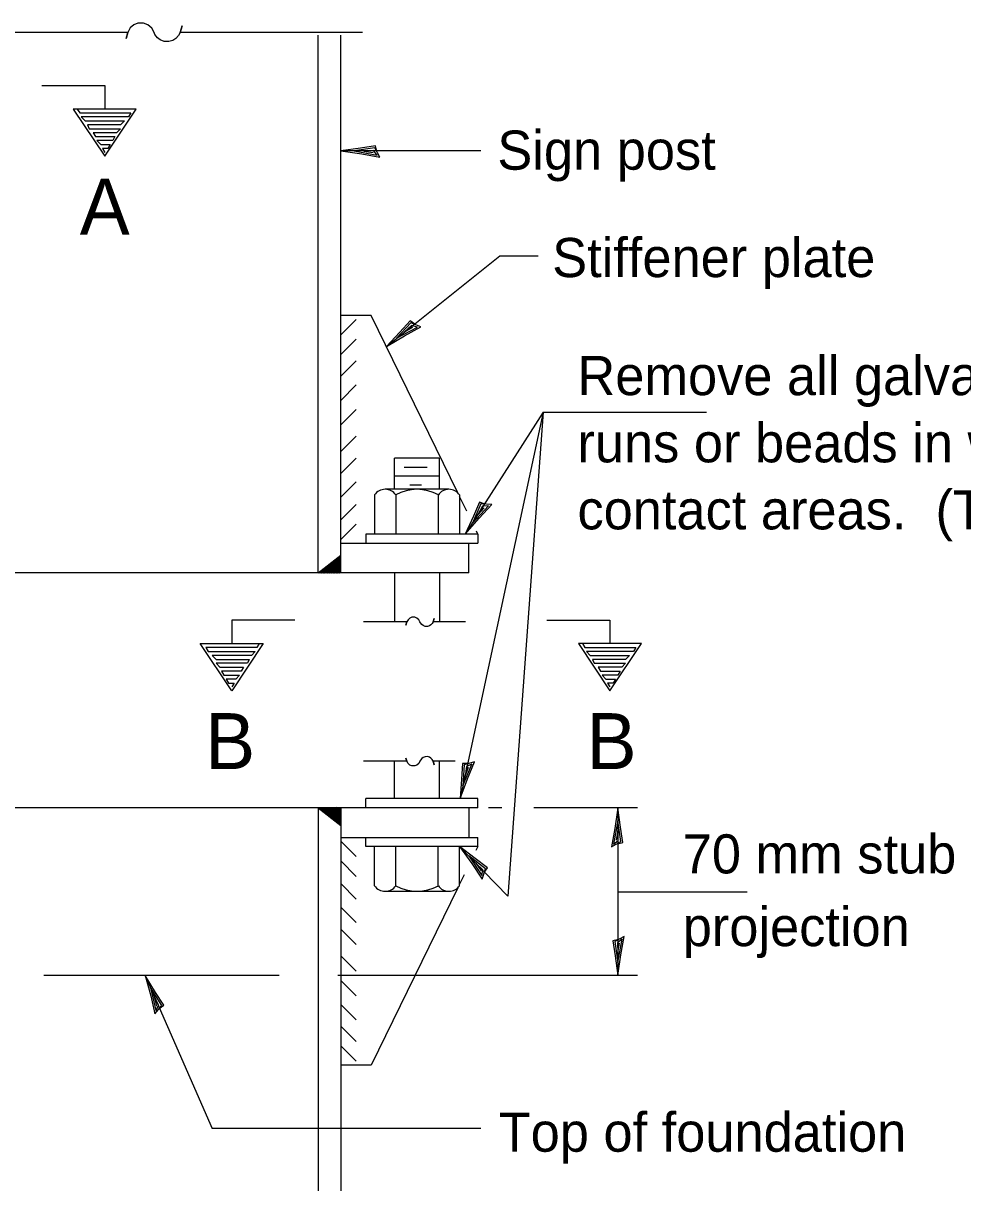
# Model space of a CAD drawing. Extents: x 1499079 to 1501883, y 1499349 to 1499789.
# Drawn here: x 1501085.7 to 1501143.3, y 1499653.4 to 1499724.5 of the extents above; entities that cross this region are included whole.
import ezdxf

# ---------------------------------------------------------------- set-up
doc = ezdxf.new("R2010")
doc.units = 0
doc.layers.add('Design_EX_Roadway Dimensions', color=7, linetype='Continuous')
doc.layers.add('Design_PR_Roadway Items', color=7, linetype='Continuous')

msp = doc.modelspace()

# ---------------------------------------------------------------- linework, layer by layer
at = {"layer": 'Design_EX_Roadway Dimensions'}
for p, q in [((1501113.733, 1499716.697), (1501105.161, 1499716.697)), ((1501107.95, 1499704.719), (1501114.9, 1499710.275)), ((1501114.9, 1499710.275), (1501117.263, 1499710.275)), ((1501117.564, 1499700.682), (1501112.471, 1499676.991)), ((1501117.564, 1499700.682), (1501112.786, 1499693.204)), ((1501117.564, 1499700.682), (1501115.399, 1499671.009)), ((1501117.564, 1499700.682), (1501127.575, 1499700.682)), ((1501115.032, 1499676.433), (1501114.21, 1499676.433)), ((1501123.34, 1499676.433), (1501116.992, 1499676.433)), ((1501122.137, 1499676.433), (1501122.137, 1499666.143)), ((1501112.441, 1499674.055), (1501115.399, 1499671.009)), ((1501122.137, 1499671.288), (1501130.071, 1499671.288)), ((1501101.381, 1499666.143), (1501086.952, 1499666.143)), ((1501093.168, 1499666.143), (1501097.278, 1499656.778)), ((1501123.34, 1499666.143), (1501104.985, 1499666.143)), ((1501113.733, 1499656.778), (1501097.278, 1499656.778))]:
    msp.add_line(p, q, dxfattribs=at)
for points in [[(1501086.834, 1499720.712), (1501090.695, 1499720.712), (1501090.695, 1499719.266), (1501088.765, 1499719.266), (1501090.695, 1499716.367), (1501092.625, 1499719.266), (1501089.007, 1499719.266), (1501089.154, 1499719.024), (1501092.287, 1499719.024), (1501092.141, 1499718.781), (1501089.249, 1499718.781), (1501089.491, 1499718.539), (1501091.899, 1499718.539), (1501091.656, 1499718.297), (1501089.638, 1499718.297), (1501089.733, 1499718.055), (1501091.656, 1499718.055), (1501091.421, 1499717.813), (1501089.976, 1499717.813), (1501090.115, 1499717.578), (1501091.319, 1499717.578), (1501091.179, 1499717.336), (1501090.21, 1499717.336), (1501090.453, 1499717.093), (1501091.032, 1499717.093), (1501090.886, 1499716.851), (1501090.548, 1499716.851), (1501090.695, 1499716.609)], [(1501107.363, 1499716.668), (1501107.289, 1499717.013), (1501106.357, 1499716.859), (1501105.161, 1499716.697), (1501106.438, 1499716.514), (1501107.561, 1499716.308), (1501107.238, 1499716.895), (1501105.968, 1499716.697), (1501107.385, 1499716.44), (1501107.172, 1499716.734), (1501106.577, 1499716.69), (1501107.15, 1499716.602)], [(1501109.689, 1499706.07), (1501109.418, 1499706.29), (1501108.779, 1499705.593), (1501107.95, 1499704.719), (1501109.058, 1499705.372), (1501110.064, 1499705.908), (1501109.447, 1499706.165), (1501108.574, 1499705.218), (1501109.851, 1499705.901), (1501109.498, 1499706.004), (1501109.058, 1499705.6), (1501109.564, 1499705.886)], [(1501114.005, 1499695.046), (1501113.667, 1499695.171), (1501113.3, 1499694.305), (1501112.786, 1499693.204), (1501113.63, 1499694.187), (1501114.408, 1499695.016), (1501113.748, 1499695.06), (1501113.227, 1499693.886), (1501114.21, 1499694.943), (1501113.851, 1499694.921), (1501113.557, 1499694.393), (1501113.946, 1499694.826)], [(1501102.335, 1499687.941), (1501098.475, 1499687.941), (1501098.475, 1499686.495), (1501100.405, 1499686.495), (1501098.475, 1499683.604), (1501096.544, 1499686.495), (1501100.163, 1499686.495), (1501100.016, 1499686.253), (1501096.882, 1499686.253), (1501097.029, 1499686.011), (1501099.92, 1499686.011), (1501099.678, 1499685.769), (1501097.271, 1499685.769), (1501097.513, 1499685.527), (1501099.539, 1499685.527), (1501099.436, 1499685.292), (1501097.513, 1499685.292), (1501097.748, 1499685.05), (1501099.201, 1499685.05), (1501099.054, 1499684.807), (1501097.851, 1499684.807), (1501097.99, 1499684.565), (1501098.959, 1499684.565), (1501098.717, 1499684.323), (1501098.137, 1499684.323), (1501098.284, 1499684.081), (1501098.621, 1499684.081), (1501098.475, 1499683.846)], [(1501117.792, 1499687.941), (1501121.652, 1499687.941), (1501121.652, 1499686.495), (1501119.722, 1499686.495), (1501121.652, 1499683.604), (1501123.583, 1499686.495), (1501119.964, 1499686.495), (1501120.111, 1499686.253), (1501123.245, 1499686.253), (1501123.098, 1499686.011), (1501120.207, 1499686.011), (1501120.449, 1499685.769), (1501122.856, 1499685.769), (1501122.614, 1499685.527), (1501120.588, 1499685.527), (1501120.691, 1499685.292), (1501122.614, 1499685.292), (1501122.379, 1499685.05), (1501120.926, 1499685.05), (1501121.073, 1499684.807), (1501122.276, 1499684.807), (1501122.137, 1499684.565), (1501121.168, 1499684.565), (1501121.41, 1499684.323), (1501121.99, 1499684.323), (1501121.843, 1499684.081), (1501121.506, 1499684.081), (1501121.652, 1499683.846)], [(1501112.97, 1499679.141), (1501112.618, 1499679.141), (1501112.566, 1499678.195), (1501112.471, 1499676.991), (1501112.926, 1499678.202), (1501113.359, 1499679.259), (1501112.72, 1499679.068), (1501112.647, 1499677.776), (1501113.197, 1499679.112), (1501112.867, 1499678.965), (1501112.779, 1499678.378), (1501112.992, 1499678.921)], [(1501122.107, 1499674.231), (1501122.452, 1499674.305), (1501122.298, 1499675.237), (1501122.137, 1499676.433), (1501121.953, 1499675.156), (1501121.748, 1499674.033), (1501122.328, 1499674.356), (1501122.137, 1499675.626), (1501121.873, 1499674.209), (1501122.166, 1499674.422), (1501122.129, 1499675.017), (1501122.034, 1499674.444)], [(1501113.953, 1499672.455), (1501114.144, 1499672.749), (1501113.388, 1499673.314), (1501112.441, 1499674.055), (1501113.197, 1499673.013), (1501113.829, 1499672.066), (1501114.027, 1499672.697), (1501112.999, 1499673.483), (1501113.799, 1499672.279), (1501113.865, 1499672.631), (1501113.425, 1499673.035), (1501113.755, 1499672.558)], [(1501122.174, 1499668.352), (1501121.829, 1499668.272), (1501121.975, 1499667.347), (1501122.137, 1499666.143), (1501122.32, 1499667.428), (1501122.526, 1499668.543), (1501121.946, 1499668.228), (1501122.137, 1499666.951), (1501122.401, 1499668.374), (1501122.107, 1499668.162), (1501122.144, 1499667.56), (1501122.24, 1499668.14)], [(1501094.02, 1499664.118), (1501094.306, 1499664.323), (1501093.799, 1499665.116), (1501093.168, 1499666.143), (1501093.513, 1499664.903), (1501093.77, 1499663.795), (1501094.181, 1499664.316), (1501093.491, 1499665.409), (1501093.821, 1499664), (1501094.005, 1499664.316), (1501093.726, 1499664.844), (1501093.873, 1499664.279)]]:
    msp.add_lwpolyline(points, dxfattribs=at)
at = {"layer": 'Design_PR_Roadway Items'}
for p, q in [((1501103.781, 1499690.826), (1501103.781, 1499723.802)), ((1501105.161, 1499690.826), (1501105.161, 1499723.802)), ((1501107.018, 1499706.613), (1501105.161, 1499706.613)), ((1501106.108, 1499706.371), (1501105.161, 1499705.424)), ((1501112.324, 1499695.743), (1501107.018, 1499706.613)), ((1501106.108, 1499705.16), (1501105.161, 1499704.213)), ((1501106.108, 1499703.831), (1501105.161, 1499702.884)), ((1501106.108, 1499702.356), (1501105.161, 1499701.409)), ((1501106.108, 1499700.851), (1501105.161, 1499699.904)), ((1501106.108, 1499699.222), (1501105.161, 1499698.275)), ((1501106.108, 1499697.864), (1501105.161, 1499696.917)), ((1501108.456, 1499695.956), (1501108.456, 1499697.871)), ((1501111.208, 1499697.871), (1501108.456, 1499697.871)), ((1501111.208, 1499695.956), (1501111.208, 1499697.871)), ((1501109.043, 1499697.321), (1501110.445, 1499697.321)), ((1501106.108, 1499696.418), (1501105.161, 1499695.472)), ((1501108.456, 1499696.778), (1501111.208, 1499696.778)), ((1501111.788, 1499695.956), (1501107.876, 1499695.956)), ((1501109.388, 1499696.227), (1501110.108, 1499696.227)), ((1501106.108, 1499695.031), (1501105.161, 1499694.084)), ((1501107.231, 1499695.611), (1501107.231, 1499693.204)), ((1501108.53, 1499695.611), (1501108.53, 1499693.204)), ((1501111.135, 1499695.611), (1501111.135, 1499693.204)), ((1501112.441, 1499695.611), (1501112.441, 1499693.204)), ((1501112.882, 1499694.605), (1501112.441, 1499695.508)), ((1501106.108, 1499693.827), (1501105.161, 1499692.881)), ((1501113.564, 1499693.204), (1501106.695, 1499693.204)), ((1501106.695, 1499693.204), (1501106.695, 1499692.646)), ((1501113.564, 1499693.204), (1501113.476, 1499693.387)), ((1501113.564, 1499693.204), (1501113.564, 1499692.646)), ((1501105.161, 1499692.646), (1501113.564, 1499692.646)), ((1501113.007, 1499690.826), (1501113.007, 1499692.646)), ((1501103.781, 1499690.826), (1501105.161, 1499691.912)), ((1501103.84, 1499690.826), (1501105.153, 1499691.868)), ((1501105.153, 1499691.868), (1501103.891, 1499690.833)), ((1501103.891, 1499690.833), (1501105.153, 1499691.838)), ((1501105.153, 1499691.838), (1501103.942, 1499690.833)), ((1501103.942, 1499690.833), (1501105.161, 1499691.809)), ((1501105.161, 1499691.809), (1501103.979, 1499690.826)), ((1501103.979, 1499690.826), (1501105.161, 1499691.78)), ((1501105.161, 1499691.78), (1501104.016, 1499690.833)), ((1501104.016, 1499690.833), (1501105.161, 1499691.75)), ((1501105.161, 1499691.75), (1501104.053, 1499690.826)), ((1501104.053, 1499690.826), (1501105.153, 1499691.714)), ((1501105.153, 1499691.714), (1501104.097, 1499690.826)), ((1501104.097, 1499690.826), (1501105.153, 1499691.677)), ((1501105.153, 1499691.677), (1501104.126, 1499690.826)), ((1501104.126, 1499690.826), (1501105.153, 1499691.648)), ((1501105.153, 1499691.648), (1501104.163, 1499690.826)), ((1501104.163, 1499690.826), (1501105.161, 1499691.611)), ((1501105.161, 1499691.611), (1501104.207, 1499690.826)), ((1501104.207, 1499690.826), (1501105.161, 1499691.567)), ((1501105.161, 1499691.567), (1501104.243, 1499690.826)), ((1501104.243, 1499690.826), (1501105.153, 1499691.53)), ((1501105.153, 1499691.53), (1501104.295, 1499690.826)), ((1501104.295, 1499690.826), (1501105.168, 1499691.494)), ((1501105.168, 1499691.494), (1501104.346, 1499690.833)), ((1501104.346, 1499690.833), (1501105.161, 1499691.45)), ((1501105.161, 1499691.45), (1501104.383, 1499690.826)), ((1501104.383, 1499690.826), (1501105.161, 1499691.413)), ((1501105.161, 1499691.413), (1501104.434, 1499690.833)), ((1501113.007, 1499690.826), (1501075.326, 1499690.826)), ((1501104.434, 1499690.833), (1501105.153, 1499691.383)), ((1501105.153, 1499691.383), (1501104.471, 1499690.826)), ((1501104.471, 1499690.826), (1501105.161, 1499691.347)), ((1501105.161, 1499691.347), (1501104.515, 1499690.826)), ((1501104.515, 1499690.826), (1501105.153, 1499691.31)), ((1501105.153, 1499691.31), (1501104.559, 1499690.84)), ((1501104.559, 1499690.84), (1501105.153, 1499691.266)), ((1501105.153, 1499691.266), (1501104.588, 1499690.833)), ((1501104.588, 1499690.833), (1501105.161, 1499691.229)), ((1501105.161, 1499691.229), (1501104.632, 1499690.826)), ((1501104.632, 1499690.826), (1501105.153, 1499691.193)), ((1501105.153, 1499691.193), (1501104.676, 1499690.833)), ((1501104.676, 1499690.833), (1501105.153, 1499691.163)), ((1501105.153, 1499691.163), (1501104.72, 1499690.833)), ((1501104.72, 1499690.833), (1501105.153, 1499691.134)), ((1501105.153, 1499691.134), (1501104.75, 1499690.826)), ((1501104.75, 1499690.826), (1501105.161, 1499691.105)), ((1501105.161, 1499691.105), (1501104.779, 1499690.833)), ((1501104.779, 1499690.833), (1501105.161, 1499691.075)), ((1501105.161, 1499691.075), (1501104.831, 1499690.833)), ((1501104.831, 1499690.833), (1501105.161, 1499691.039)), ((1501105.161, 1499691.039), (1501104.86, 1499690.826)), ((1501104.86, 1499690.826), (1501105.161, 1499691.009)), ((1501105.161, 1499691.009), (1501104.897, 1499690.826)), ((1501104.897, 1499690.826), (1501105.161, 1499690.98)), ((1501105.161, 1499690.98), (1501104.941, 1499690.826)), ((1501104.941, 1499690.826), (1501105.161, 1499690.958)), ((1501105.161, 1499690.958), (1501104.977, 1499690.833)), ((1501104.977, 1499690.833), (1501105.153, 1499690.928)), ((1501105.153, 1499690.928), (1501105.014, 1499690.833)), ((1501105.014, 1499690.833), (1501105.146, 1499690.906)), ((1501105.146, 1499690.906), (1501105.051, 1499690.833)), ((1501105.051, 1499690.833), (1501105.153, 1499690.892)), ((1501105.153, 1499690.892), (1501105.08, 1499690.84)), ((1501105.08, 1499690.84), (1501105.146, 1499690.877)), ((1501105.146, 1499690.877), (1501105.117, 1499690.84)), ((1501105.117, 1499690.84), (1501105.146, 1499690.855)), ((1501108.456, 1499690.818), (1501108.456, 1499687.824)), ((1501111.208, 1499690.818), (1501111.208, 1499687.824)), ((1501108.456, 1499676.991), (1501108.456, 1499679.288)), ((1501111.208, 1499676.991), (1501111.208, 1499679.288)), ((1501106.695, 1499676.433), (1501106.695, 1499676.991)), ((1501113.564, 1499676.991), (1501106.695, 1499676.991)), ((1501113.564, 1499676.433), (1501113.564, 1499676.991)), ((1501113.564, 1499676.433), (1501074.768, 1499676.433)), ((1501103.781, 1499676.433), (1501103.781, 1499643.457)), ((1501103.781, 1499676.433), (1501105.161, 1499675.354)), ((1501103.84, 1499676.433), (1501105.153, 1499675.398)), ((1501105.153, 1499675.398), (1501103.891, 1499676.433)), ((1501103.891, 1499676.433), (1501105.153, 1499675.428)), ((1501105.153, 1499675.428), (1501103.942, 1499676.433)), ((1501103.942, 1499676.433), (1501105.161, 1499675.457)), ((1501105.161, 1499675.457), (1501103.979, 1499676.433)), ((1501103.979, 1499676.433), (1501105.161, 1499675.486)), ((1501105.161, 1499675.486), (1501104.016, 1499676.433)), ((1501104.016, 1499676.433), (1501105.161, 1499675.516)), ((1501105.161, 1499675.516), (1501104.053, 1499676.433)), ((1501104.053, 1499676.433), (1501105.153, 1499675.552)), ((1501105.153, 1499675.552), (1501104.097, 1499676.433)), ((1501104.097, 1499676.433), (1501105.153, 1499675.589)), ((1501105.153, 1499675.589), (1501104.126, 1499676.433)), ((1501104.126, 1499676.433), (1501105.153, 1499675.618)), ((1501105.153, 1499675.618), (1501104.163, 1499676.433)), ((1501104.163, 1499676.433), (1501105.161, 1499675.655)), ((1501105.161, 1499675.655), (1501104.207, 1499676.433)), ((1501104.207, 1499676.433), (1501105.161, 1499675.699)), ((1501105.161, 1499675.699), (1501104.243, 1499676.433)), ((1501104.243, 1499676.433), (1501105.153, 1499675.736)), ((1501105.153, 1499675.736), (1501104.295, 1499676.433)), ((1501104.295, 1499676.433), (1501105.168, 1499675.773)), ((1501105.168, 1499675.773), (1501104.346, 1499676.433)), ((1501104.346, 1499676.433), (1501105.161, 1499675.809)), ((1501105.161, 1499675.809), (1501104.383, 1499676.433)), ((1501104.383, 1499676.433), (1501105.161, 1499675.846)), ((1501105.161, 1499675.846), (1501104.434, 1499676.433)), ((1501104.434, 1499676.433), (1501105.153, 1499675.883)), ((1501105.153, 1499675.883), (1501104.471, 1499676.433)), ((1501104.471, 1499676.433), (1501105.161, 1499675.919)), ((1501105.161, 1499675.919), (1501104.515, 1499676.433)), ((1501104.515, 1499676.433), (1501105.153, 1499675.956)), ((1501105.153, 1499675.956), (1501104.559, 1499676.426)), ((1501104.559, 1499676.426), (1501105.153, 1499675.993)), ((1501105.153, 1499675.993), (1501104.588, 1499676.433)), ((1501104.588, 1499676.433), (1501105.161, 1499676.029)), ((1501105.161, 1499676.029), (1501104.632, 1499676.433)), ((1501104.632, 1499676.433), (1501105.153, 1499676.066)), ((1501105.153, 1499676.066), (1501104.676, 1499676.433)), ((1501104.676, 1499676.433), (1501105.153, 1499676.095)), ((1501105.153, 1499676.095), (1501104.72, 1499676.433)), ((1501104.72, 1499676.433), (1501105.153, 1499676.125)), ((1501105.153, 1499676.125), (1501104.75, 1499676.433)), ((1501104.75, 1499676.433), (1501105.161, 1499676.162)), ((1501105.161, 1499676.162), (1501104.779, 1499676.433)), ((1501104.779, 1499676.433), (1501105.161, 1499676.191)), ((1501105.161, 1499676.191), (1501104.831, 1499676.433)), ((1501104.831, 1499676.433), (1501105.161, 1499676.22)), ((1501105.161, 1499676.22), (1501104.86, 1499676.433)), ((1501104.86, 1499676.433), (1501105.161, 1499676.25)), ((1501105.161, 1499676.25), (1501104.897, 1499676.44)), ((1501104.897, 1499676.44), (1501105.161, 1499676.279)), ((1501105.161, 1499676.279), (1501104.941, 1499676.433)), ((1501104.941, 1499676.433), (1501105.161, 1499676.308)), ((1501105.161, 1499676.308), (1501104.977, 1499676.433)), ((1501104.977, 1499676.433), (1501105.153, 1499676.33)), ((1501105.153, 1499676.33), (1501105.014, 1499676.433)), ((1501105.014, 1499676.433), (1501105.146, 1499676.36)), ((1501105.146, 1499676.36), (1501105.051, 1499676.433)), ((1501105.051, 1499676.433), (1501105.153, 1499676.374)), ((1501105.153, 1499676.374), (1501105.08, 1499676.426)), ((1501105.08, 1499676.426), (1501105.146, 1499676.389)), ((1501105.146, 1499676.389), (1501105.117, 1499676.426)), ((1501105.117, 1499676.426), (1501105.146, 1499676.404)), ((1501105.161, 1499676.433), (1501105.161, 1499643.457)), ((1501113.007, 1499676.433), (1501113.007, 1499674.613)), ((1501105.161, 1499674.613), (1501113.564, 1499674.613)), ((1501106.108, 1499673.439), (1501105.161, 1499674.385)), ((1501106.695, 1499674.055), (1501106.695, 1499674.613)), ((1501113.564, 1499674.055), (1501113.564, 1499674.613)), ((1501113.564, 1499674.055), (1501106.695, 1499674.055)), ((1501107.231, 1499671.655), (1501107.231, 1499674.055)), ((1501108.53, 1499671.655), (1501108.53, 1499674.055)), ((1501111.135, 1499671.655), (1501111.135, 1499674.055)), ((1501112.441, 1499671.655), (1501112.441, 1499674.055)), ((1501113.564, 1499674.055), (1501113.44, 1499673.806)), ((1501106.108, 1499672.228), (1501105.161, 1499673.182)), ((1501112.72, 1499672.33), (1501112.441, 1499671.758)), ((1501106.108, 1499670.84), (1501105.161, 1499671.795)), ((1501112.324, 1499671.523), (1501107.018, 1499660.646)), ((1501111.788, 1499671.31), (1501107.876, 1499671.31)), ((1501106.108, 1499669.395), (1501105.161, 1499670.341)), ((1501106.108, 1499668.044), (1501105.161, 1499668.991)), ((1501106.108, 1499666.415), (1501105.161, 1499667.362)), ((1501106.108, 1499664.903), (1501105.161, 1499665.85)), ((1501106.108, 1499663.428), (1501105.161, 1499664.374)), ((1501106.108, 1499662.099), (1501105.161, 1499663.053)), ((1501106.108, 1499660.896), (1501105.161, 1499661.842)), ((1501107.018, 1499660.646), (1501105.161, 1499660.646))]:
    msp.add_line(p, q, dxfattribs=at)
for points in [[(1501106.482, 1499723.963), (1501095.304, 1499723.963), (1501095.429, 1499724.374), (1501095.304, 1499723.963), (1501095.209, 1499723.765), (1501095.04, 1499723.581), (1501094.856, 1499723.471), (1501094.621, 1499723.405), (1501094.328, 1499723.413), (1501094.078, 1499723.508), (1501093.917, 1499723.633), (1501093.77, 1499723.838), (1501093.711, 1499723.963), (1501093.572, 1499724.227), (1501093.33, 1499724.433), (1501093.065, 1499724.528), (1501092.721, 1499724.528), (1501092.478, 1499724.425), (1501092.258, 1499724.242), (1501092.104, 1499723.963), (1501091.994, 1499723.581), (1501092.104, 1499723.963), (1501092.104, 1499723.963), (1501081.095, 1499723.963)], [(1501112.801, 1499687.824), (1501110.812, 1499687.824), (1501110.871, 1499688.037), (1501110.812, 1499687.824), (1501110.768, 1499687.728), (1501110.68, 1499687.64), (1501110.592, 1499687.582), (1501110.467, 1499687.545), (1501110.32, 1499687.552), (1501110.203, 1499687.604), (1501110.115, 1499687.662), (1501110.042, 1499687.765), (1501110.012, 1499687.824), (1501109.946, 1499687.956), (1501109.821, 1499688.059), (1501109.689, 1499688.11), (1501109.52, 1499688.11), (1501109.396, 1499688.059), (1501109.286, 1499687.963), (1501109.212, 1499687.824), (1501109.153, 1499687.633), (1501109.212, 1499687.824), (1501109.212, 1499687.824), (1501106.555, 1499687.824)], [(1501112.177, 1499679.288), (1501110.812, 1499679.288), (1501110.871, 1499679.075), (1501110.812, 1499679.288), (1501110.768, 1499679.384), (1501110.68, 1499679.472), (1501110.592, 1499679.53), (1501110.467, 1499679.567), (1501110.32, 1499679.56), (1501110.203, 1499679.508), (1501110.115, 1499679.45), (1501110.042, 1499679.347), (1501110.012, 1499679.288), (1501109.946, 1499679.149), (1501109.821, 1499679.046), (1501109.689, 1499679.002), (1501109.52, 1499679.002), (1501109.396, 1499679.053), (1501109.286, 1499679.149), (1501109.212, 1499679.288), (1501109.153, 1499679.479), (1501109.212, 1499679.288), (1501109.212, 1499679.288), (1501106.555, 1499679.288)]]:
    msp.add_lwpolyline(points, dxfattribs=at)
for centre, radius, start, end in [((1501107.879, 1499695.164), 0.79, 34.40453, 145.58731), ((1501109.834, 1499693.31), 2.644, 60.46431, 119.52754), ((1501111.789, 1499695.164), 0.79, 34.40453, 145.58731), ((1501107.879, 1499672.101), 0.79, 214.41269, 325.59547), ((1501109.834, 1499673.955), 2.644, 240.47246, 299.53569), ((1501111.789, 1499672.101), 0.79, 214.41269, 325.59547)]:
    msp.add_arc(centre, radius, start, end, dxfattribs=at)

# ---------------------------------------------------------------- texts
at = {"layer": 'Design_EX_Roadway Dimensions'}
for s, height, p in [('Sign post', 2.4002, (1501114.753, 1499715.546)), ('A', 3.429, (1501089.161, 1499711.568)), ('Stiffener plate', 2.40025, (1501118.115, 1499708.962)), ('Remove all galvanizing', 2.40025, (1501119.663, 1499701.726)), ('runs or beads in washer', 2.40025, (1501119.663, 1499697.608)), ('contact areas.  (Typ.)', 2.40025, (1501119.663, 1499693.498)), ('B', 3.429, (1501096.853, 1499678.805)), ('B', 3.429, (1501120.229, 1499678.805)), ('70 mm stub', 2.4002, (1501126.115, 1499672.405)), ('projection', 2.4002, (1501126.115, 1499667.95)), ('Top of foundation', 2.40025, (1501114.834, 1499655.348))]:
    msp.add_text(s, height=height, dxfattribs=at).set_placement(p)

doc.saveas('drawing.dxf')
